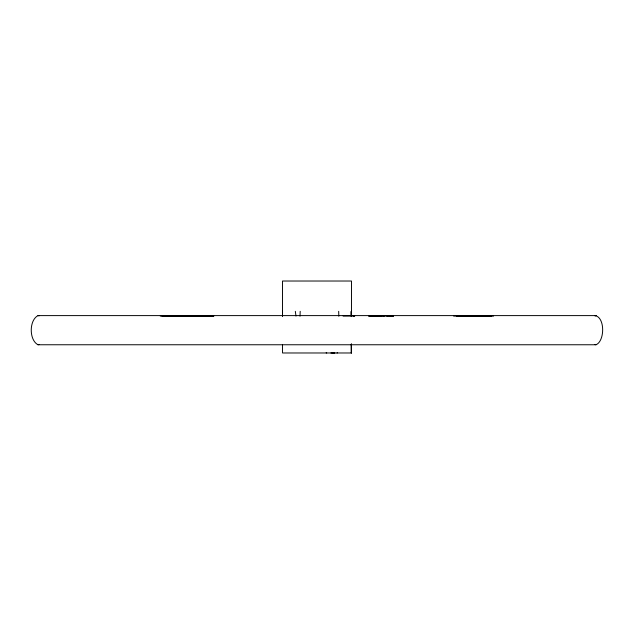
<?xml version="1.0" encoding="UTF-8"?>
<svg xmlns="http://www.w3.org/2000/svg" width="634" height="634" viewBox="0 0 634 634"><rect width="100%" height="100%" fill="white"/><g stroke="black" fill="none" stroke-linecap="round" stroke-linejoin="round"><path stroke-width="0.95" d="M351.466 316.215L351.498 281.021L282.502 281.021L282.534 316.215M282.526 316.089L282.534 311.326M351.45 316.025L351.466 311.326L351.387 316.184M351.482 344.246L351.466 352.979L282.534 352.979L282.518 344.405M300.009 316.223L300.199 311.326M330.877 352.979L334.887 352.979L332.224 352.821M337.462 352.837L337.011 352.979M594.914 315.851L596.063 315.605L595.405 315.677C605.224 317.911 604.725 341.266 596 344.761L38 344.761C29.013 340.125 28.998 320.241 38 315.605L596 315.605M39.086 344.516L38 344.761M343.073 316.057L354.596 315.994M369.004 316.041L384.45 315.819L383.887 315.819M368.544 316.065L393.548 316.041M187.181 316.057L213.785 316.065M187.656 316.041L194.662 315.819L188.1 316.041M456.385 316.057L479.772 315.851M453.611 316.049L493.624 316.041M160.267 316.049L192.435 315.851M161.916 316.049L191.214 315.954M191.531 316.025L204.417 315.994M175.158 316.025L195.613 316.041M461.52 315.851L491.715 316.049M174.152 315.819L200.36 316.057M197.974 315.851L210.995 315.954M207.167 315.851L207.722 315.851L194.139 315.819M387.723 315.851L386.677 315.819L393.524 316.041M353.241 315.994L354.739 315.994M370.827 315.994L381.311 316.025M462.772 315.994L482.212 316.025M210.932 315.954L213.713 316.065M596 344.761L594.914 344.516M38 315.605L39.086 315.851M326.732 352.979L326.145 352.837M295.317 311.326L295.991 316.089M338.683 311.326L338.825 316.263M351.299 316.184L351.22 311.326L351.22 316.223M351.125 344.278L351.22 352.979M351.466 311.326L351.474 316.263M351.45 344.088L351.466 352.979L351.466 344.111"/></g></svg>
